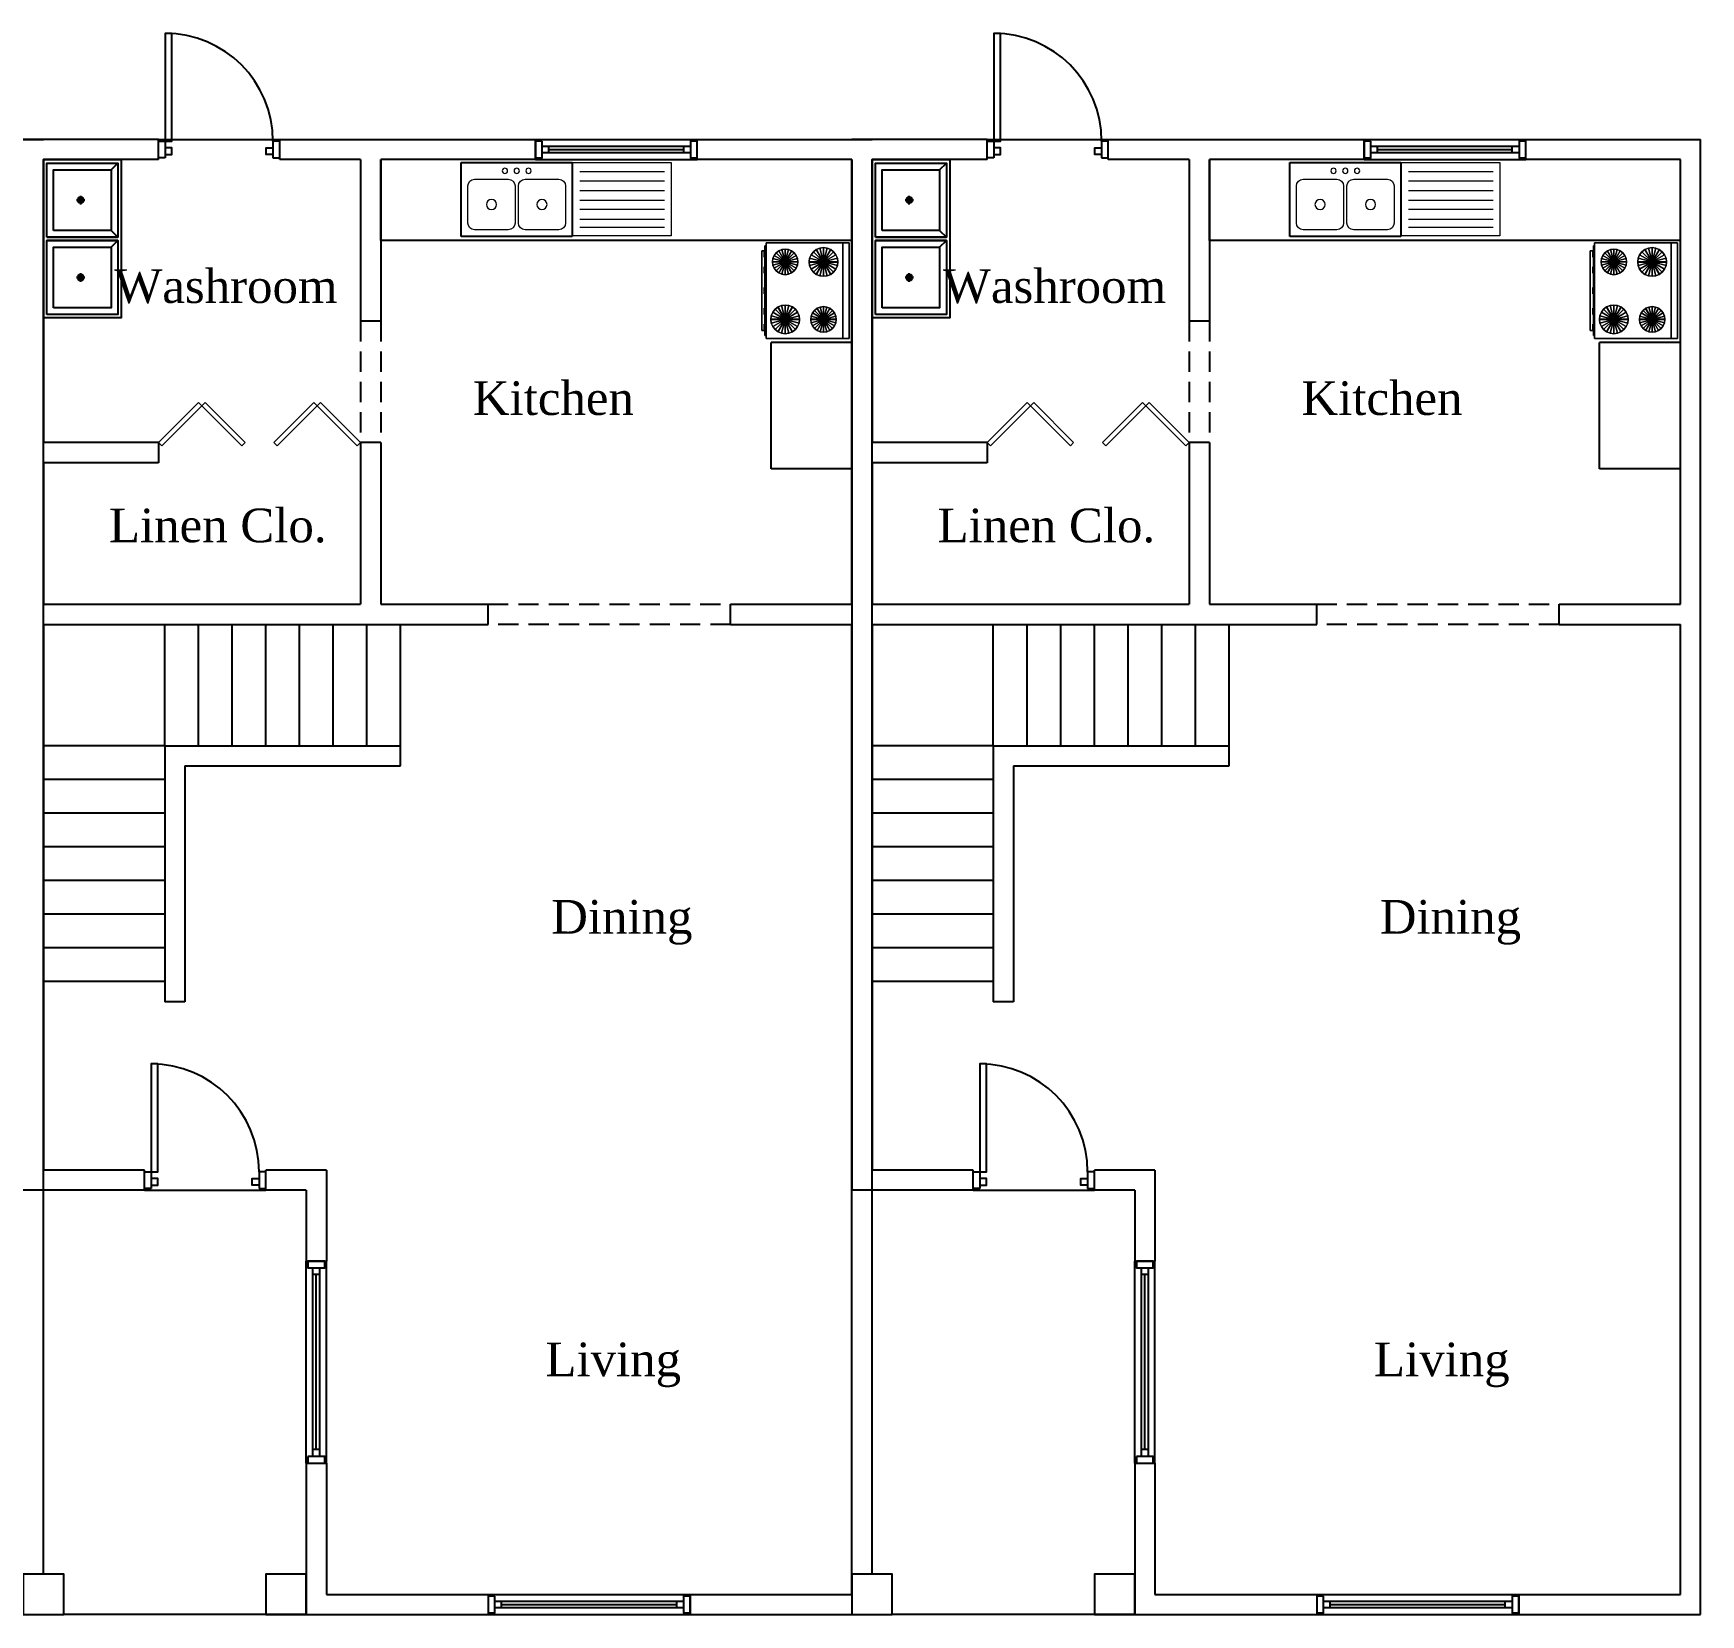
# Model space of a CAD drawing. Header units: inches. Extents: x 8172 to 11619, y -1386 to 1167.
# Drawn here: x 11124.3 to 11619.3, y 697.9 to 1167.4 of the extents above; entities that cross this region are included whole.
import ezdxf

# ---------------------------------------------------------------- set-up
doc = ezdxf.new("R2010")
doc.units = ezdxf.units.IN
doc.header["$LTSCALE"] = 48
doc.header["$MEASUREMENT"] = 0
doc.linetypes.add('HIDDEN2', pattern=[0.1875, 0.125, -0.0625])
doc.layers.add('A-Door', color=3, linetype='Continuous', lineweight=13)
doc.layers.add('window', color=3, linetype='Continuous', lineweight=13)
for name, color, linetype in [('A-Flor-Strs', 12, 'Continuous'), ('A-PLUMBING', 6, 'Continuous'), ('A-Wall', 40, 'Continuous'), ('PLUMBING', 6, 'Continuous')]:
    doc.layers.add(name, color=color, linetype=linetype)
doc.styles.get("Standard").update_dxf_attribs({"font": 'romantic.ttf'})

# ---------------------------------------------------------------- blocks, each defined once
blk = doc.blocks.new('RECTANG')
for p, q in [((1, 1), (0, 1)), ((0, 1), (0, 0)), ((1, 0), (1, 1)), ((0, 0), (1, 0))]:
    blk.add_line(p, q)
blk = doc.blocks.new('SINKDBL1')
at = {"layer": 'A-PLUMBING', "lineweight": 0}
for p, q in [((-0.25, 3.8125), (-25.375, 3.8125)), ((-0.25, 1.0625), (-25.375, 1.0625)), ((16, 1.5), (6, 1.5)), ((31, 1.5), (21, 1.5)), ((-0.25, -1.875), (-25.375, -1.875)), ((-0.25, -4.6875), (-25.375, -4.6875)), ((4, -0.5), (4, -11.5)), ((18, -11.5), (18, -0.5)), ((19, -0.5), (19, -11.5)), ((33, -11.5), (33, -0.5)), ((-0.25, -7.4375), (-25.375, -7.4375)), ((-0.25, -10.3125), (-25.375, -10.3125)), ((-0.25, -12.75), (-25.375, -12.75)), ((6, -13.5), (16, -13.5)), ((21, -13.5), (31, -13.5))]:
    blk.add_line(p, q, dxfattribs=at)
blk.add_lwpolyline([(2, 6.5), (-27.375, 6.5), (-27.375, -15.3125), (2, -15.3125)], close=True, dxfattribs=at)
for centre, radius in [((15, 4), 0.7906), ((18.5, 4), 0.7906), ((22, 4), 0.7906), ((11, -6), 1.5), ((26, -6), 1.5)]:
    blk.add_circle(centre, radius, dxfattribs=at)
for centre, start, end in [((6, -0.5), 90, 180), ((16, -0.5), 0, 90), ((21, -0.5), 90, 180), ((31, -0.5), 0, 90), ((6, -11.5), 180, 270), ((16, -11.5), 270, 0), ((21, -11.5), 180, 270), ((31, -11.5), 270, 0)]:
    blk.add_arc(centre, 2, start, end, dxfattribs=at)
at = {"layer": 'A-PLUMBING', "lineweight": 0, "xscale": 22, "yscale": 33, "zscale": 22, "rotation": 270}
blk.add_blockref('RECTANG', (2, 6.5), dxfattribs=at)
blk = doc.blocks.new('I_Appl_Range_Range 30x26_M')
at = {"color": 5, "linetype": 'ByBlock', "lineweight": -2}
for points in [[(0, -15, 45), (2, -15, 45), (2, 15, 45), (0, 15, 45)], [(0, 15, 35), (0, -15, 35), (0, -15, 45), (0, 15, 45)], [(2, 15, 35), (0, 15, 35), (0, 15, 45), (2, 15, 45)], [(0, 15), (0, -15), (0, -15, 35), (0, 15, 35)], [(26, 15), (0, 15), (0, 15, 35), (26, 15, 35)], [(26, -15, 35), (26, 15, 35), (2, 15, 35), (2, -15, 35)], [(2, -15, 35), (2, 15, 35), (2, 15, 45), (2, -15, 45)], [(7.22, 10.28, 35.35), (7.22, 10.28, 35.85), (5.97, 12.45, 35.85), (5.97, 12.45, 35.35)], [(7.28, 10.31, 35.35), (6.03, 12.48, 35.35), (6.03, 12.48, 35.85), (7.28, 10.31, 35.85)], [(8.72, 10.31, 35.35), (8.72, 10.31, 35.85), (9.97, 12.48, 35.85), (9.97, 12.48, 35.35)], [(8.78, 10.28, 35.35), (10.03, 12.45, 35.35), (10.03, 12.45, 35.85), (8.78, 10.28, 35.85)], [(19.21, 10.28, 35.35), (19.21, 10.28, 35.85), (17.71, 12.87, 35.85), (17.71, 12.87, 35.35)], [(19.29, 10.32, 35.35), (17.79, 12.92, 35.35), (17.79, 12.92, 35.85), (19.29, 10.32, 35.85)], [(20.71, 10.32, 35.35), (20.71, 10.32, 35.85), (22.21, 12.92, 35.85), (22.21, 12.92, 35.35)], [(20.79, 10.28, 35.35), (22.29, 12.87, 35.35), (22.29, 12.87, 35.85), (20.79, 10.28, 35.85)], [(26, -15), (26, 15), (26, 15, 35), (26, -15, 35)], [(26.35, -14, 11.5), (26.35, 14, 11.5), (26.1, 14, 11.5), (26.1, -14, 11.5)], [(26.35, 14, 1.5), (26.1, 14, 1.5), (26.1, 14, 11.5), (26.35, 14, 11.5)], [(26.35, -14, 1.5), (26.1, -14, 1.5), (26.1, 14, 1.5), (26.35, 14, 1.5)], [(26.35, -14, 14), (26.1, -14, 14), (26.1, 14, 14), (26.35, 14, 14)], [(26.35, 14, 14), (26.1, 14, 14), (26.1, 14, 32), (26.35, 14, 32)], [(26.1, -14, 32), (26.35, -14, 32), (26.35, 14, 32), (26.1, 14, 32)], [(26.35, -14, 32), (26.35, -14, 14), (26.35, 14, 14), (26.35, 14, 32)], [(26.35, -14, 11.5), (26.35, -14, 1.5), (26.35, 14, 1.5), (26.35, 14, 11.5)], [(6.5, 9.03, 35.35), (4, 9.03, 35.35), (4, 9.03, 35.85), (6.5, 9.03, 35.85)], [(6.5, 8.97, 35.35), (6.5, 8.97, 35.85), (4, 8.97, 35.85), (4, 8.97, 35.35)], [(7.22, 7.72, 35.35), (5.97, 5.55, 35.35), (5.97, 5.55, 35.85), (7.22, 7.72, 35.85)], [(7.28, 7.69, 35.35), (7.28, 7.69, 35.85), (6.03, 5.52, 35.85), (6.03, 5.52, 35.35)], [(8.72, 7.69, 35.35), (9.97, 5.52, 35.35), (9.97, 5.52, 35.85), (8.72, 7.69, 35.85)], [(8.78, 7.72, 35.35), (8.78, 7.72, 35.85), (10.03, 5.55, 35.85), (10.03, 5.55, 35.35)], [(9.5, 9.03, 35.35), (9.5, 9.03, 35.85), (12, 9.03, 35.85), (12, 9.03, 35.35)], [(9.5, 8.97, 35.35), (12, 8.97, 35.35), (12, 8.97, 35.85), (9.5, 8.97, 35.85)], [(18.5, 9.05, 35.35), (15.5, 9.05, 35.35), (15.5, 9.05, 35.85), (18.5, 9.05, 35.85)], [(18.5, 8.95, 35.35), (18.5, 8.95, 35.85), (15.5, 8.95, 35.85), (15.5, 8.95, 35.35)], [(19.21, 7.72, 35.35), (17.71, 5.13, 35.35), (17.71, 5.13, 35.85), (19.21, 7.72, 35.85)], [(19.29, 7.68, 35.35), (19.29, 7.68, 35.85), (17.79, 5.08, 35.85), (17.79, 5.08, 35.35)], [(20.72, 7.69, 35.35), (22.22, 5.09, 35.35), (22.22, 5.09, 35.85), (20.72, 7.69, 35.85)], [(20.8, 7.73, 35.35), (20.8, 7.73, 35.85), (22.3, 5.13, 35.85), (22.3, 5.13, 35.35)], [(21.5, 9.05, 35.35), (21.5, 9.05, 35.85), (24.5, 9.05, 35.85), (24.5, 9.05, 35.35)], [(21.5, 8.95, 35.35), (24.5, 8.95, 35.35), (24.5, 8.95, 35.85), (21.5, 8.95, 35.85)], [(7.21, -7.72, 35.35), (7.21, -7.72, 35.85), (5.71, -5.13, 35.85), (5.71, -5.13, 35.35)], [(7.29, -7.68, 35.35), (5.79, -5.08, 35.35), (5.79, -5.08, 35.85), (7.29, -7.68, 35.85)], [(8.71, -7.68, 35.35), (8.71, -7.68, 35.85), (10.21, -5.08, 35.85), (10.21, -5.08, 35.35)], [(8.79, -7.72, 35.35), (10.29, -5.13, 35.35), (10.29, -5.13, 35.85), (8.79, -7.72, 35.85)], [(6.5, -8.95, 35.35), (3.5, -8.95, 35.35), (3.5, -8.95, 35.85), (6.5, -8.95, 35.85)], [(6.5, -9.05, 35.35), (6.5, -9.05, 35.85), (3.5, -9.05, 35.85), (3.5, -9.05, 35.35)], [(7.21, -10.28, 35.35), (5.71, -12.87, 35.35), (5.71, -12.87, 35.85), (7.21, -10.28, 35.85)], [(7.29, -10.32, 35.35), (7.29, -10.32, 35.85), (5.79, -12.92, 35.85), (5.79, -12.92, 35.35)], [(8.72, -10.31, 35.35), (10.22, -12.91, 35.35), (10.22, -12.91, 35.85), (8.72, -10.31, 35.85)], [(8.8, -10.27, 35.35), (8.8, -10.27, 35.85), (10.3, -12.87, 35.85), (10.3, -12.87, 35.35)], [(9.5, -8.95, 35.35), (9.5, -8.95, 35.85), (12.5, -8.95, 35.85), (12.5, -8.95, 35.35)], [(9.5, -9.05, 35.35), (12.5, -9.05, 35.35), (12.5, -9.05, 35.85), (9.5, -9.05, 35.85)], [(18.5, -8.97, 35.35), (16, -8.97, 35.35), (16, -8.97, 35.85), (18.5, -8.97, 35.85)], [(18.5, -9.03, 35.35), (18.5, -9.03, 35.85), (16, -9.03, 35.85), (16, -9.03, 35.35)], [(19.22, -7.72, 35.35), (19.22, -7.72, 35.85), (17.97, -5.55, 35.85), (17.97, -5.55, 35.35)], [(19.22, -10.28, 35.35), (17.97, -12.45, 35.35), (17.97, -12.45, 35.85), (19.22, -10.28, 35.85)], [(19.28, -7.69, 35.35), (18.03, -5.52, 35.35), (18.03, -5.52, 35.85), (19.28, -7.69, 35.85)], [(19.28, -10.31, 35.35), (19.28, -10.31, 35.85), (18.03, -12.48, 35.85), (18.03, -12.48, 35.35)], [(20.72, -7.69, 35.35), (20.72, -7.69, 35.85), (21.97, -5.52, 35.85), (21.97, -5.52, 35.35)], [(20.72, -10.31, 35.35), (21.97, -12.48, 35.35), (21.97, -12.48, 35.85), (20.72, -10.31, 35.85)], [(20.78, -7.72, 35.35), (22.03, -5.55, 35.35), (22.03, -5.55, 35.85), (20.78, -7.72, 35.85)], [(20.78, -10.28, 35.35), (20.78, -10.28, 35.85), (22.03, -12.45, 35.85), (22.03, -12.45, 35.35)], [(21.5, -8.97, 35.35), (21.5, -8.97, 35.85), (24, -8.97, 35.85), (24, -8.97, 35.35)], [(21.5, -9.03, 35.35), (24, -9.03, 35.35), (24, -9.03, 35.85), (21.5, -9.03, 35.85)], [(0, -15, 35), (2, -15, 35), (2, -15, 45), (0, -15, 45)], [(0, -15), (26, -15), (26, -15, 35), (0, -15, 35)], [(26.1, -14, 1.5), (26.35, -14, 1.5), (26.35, -14, 11.5), (26.1, -14, 11.5)], [(26.1, -14, 14), (26.35, -14, 14), (26.35, -14, 32), (26.1, -14, 32)]]:
    blk.add_3dface(points, dxfattribs=at)
mesh = blk.add_polyface(dxfattribs=at)
corners = [(8, 9, 35.1), (11.86, 7.96, 35.1), (11.46, 7, 35.1), (10.83, 6.17, 35.1), (10, 5.54, 35.1), (9.04, 5.14, 35.1), (8, 5, 35.1), (6.96, 5.14, 35.1), (6, 5.54, 35.1), (5.17, 6.17, 35.1), (4.54, 7, 35.1), (4.14, 7.96, 35.1), (4, 9, 35.1), (4.14, 10.04, 35.1), (4.54, 11, 35.1), (5.17, 11.83, 35.1), (6, 12.46, 35.1), (6.96, 12.86, 35.1), (8, 13, 35.1), (9.04, 12.86, 35.1), (10, 12.46, 35.1), (10.83, 11.83, 35.1), (11.46, 11, 35.1), (11.86, 10.04, 35.1), (12, 9, 35.1), (8, 9, 35.35), (11.86, 7.96, 35.35), (11.46, 7, 35.35), (10.83, 6.17, 35.35), (10, 5.54, 35.35), (9.04, 5.14, 35.35), (8, 5, 35.35), (6.96, 5.14, 35.35), (6, 5.54, 35.35), (5.17, 6.17, 35.35), (4.54, 7, 35.35), (4.14, 7.96, 35.35), (4, 9, 35.35), (4.14, 10.04, 35.35), (4.54, 11, 35.35), (5.17, 11.83, 35.35), (6, 12.46, 35.35), (6.96, 12.86, 35.35), (8, 13, 35.35), (9.04, 12.86, 35.35), (10, 12.46, 35.35), (10.83, 11.83, 35.35), (11.46, 11, 35.35), (11.86, 10.04, 35.35), (12, 9, 35.35)]
mesh.append_faces([[corners[k] for k in face] for face in [(0, 1, 2), (0, 2, 3), (0, 3, 4), (0, 4, 5), (0, 5, 6), (0, 6, 7), (0, 7, 8), (0, 8, 9), (0, 9, 10), (0, 10, 11), (0, 11, 12), (0, 12, 13), (0, 13, 14), (0, 14, 15), (0, 15, 16), (0, 16, 17), (0, 17, 18), (0, 18, 19), (0, 19, 20), (0, 20, 21), (0, 21, 22), (0, 22, 23), (0, 23, 24), (0, 24, 1), (2, 1, 26, 27), (3, 2, 27, 28), (4, 3, 28, 29), (5, 4, 29, 30), (6, 5, 30, 31), (7, 6, 31, 32), (8, 7, 32, 33), (9, 8, 33, 34), (10, 9, 34, 35), (11, 10, 35, 36), (12, 11, 36, 37), (13, 12, 37, 38), (14, 13, 38, 39), (15, 14, 39, 40), (16, 15, 40, 41), (17, 16, 41, 42), (18, 17, 42, 43), (19, 18, 43, 44), (20, 19, 44, 45), (21, 20, 45, 46), (22, 21, 46, 47), (23, 22, 47, 48), (24, 23, 48, 49), (1, 24, 49, 26), (25, 27, 26), (25, 28, 27), (25, 29, 28), (25, 30, 29), (25, 31, 30), (25, 32, 31), (25, 33, 32), (25, 34, 33), (25, 35, 34), (25, 36, 35), (25, 37, 36), (25, 38, 37), (25, 39, 38), (25, 40, 39), (25, 41, 40), (25, 42, 41), (25, 43, 42), (25, 44, 43), (25, 45, 44), (25, 46, 45), (25, 47, 46), (25, 48, 47), (25, 49, 48), (25, 26, 49)]], dxfattribs={"color": 5})
mesh = blk.add_polyface(dxfattribs=at)
corners = [(20, 9, 35.1), (24.35, 7.84, 35.1), (23.9, 6.75, 35.1), (23.18, 5.82, 35.1), (22.25, 5.1, 35.1), (21.16, 4.65, 35.1), (20, 4.5, 35.1), (18.84, 4.65, 35.1), (17.75, 5.1, 35.1), (16.82, 5.82, 35.1), (16.1, 6.75, 35.1), (15.65, 7.84, 35.1), (15.5, 9, 35.1), (15.65, 10.16, 35.1), (16.1, 11.25, 35.1), (16.82, 12.18, 35.1), (17.75, 12.9, 35.1), (18.84, 13.35, 35.1), (20, 13.5, 35.1), (21.16, 13.35, 35.1), (22.25, 12.9, 35.1), (23.18, 12.18, 35.1), (23.9, 11.25, 35.1), (24.35, 10.16, 35.1), (24.5, 9, 35.1), (20, 9, 35.35), (24.35, 7.84, 35.35), (23.9, 6.75, 35.35), (23.18, 5.82, 35.35), (22.25, 5.1, 35.35), (21.16, 4.65, 35.35), (20, 4.5, 35.35), (18.84, 4.65, 35.35), (17.75, 5.1, 35.35), (16.82, 5.82, 35.35), (16.1, 6.75, 35.35), (15.65, 7.84, 35.35), (15.5, 9, 35.35), (15.65, 10.16, 35.35), (16.1, 11.25, 35.35), (16.82, 12.18, 35.35), (17.75, 12.9, 35.35), (18.84, 13.35, 35.35), (20, 13.5, 35.35), (21.16, 13.35, 35.35), (22.25, 12.9, 35.35), (23.18, 12.18, 35.35), (23.9, 11.25, 35.35), (24.35, 10.16, 35.35), (24.5, 9, 35.35)]
mesh.append_faces([[corners[k] for k in face] for face in [(0, 1, 2), (0, 2, 3), (0, 3, 4), (0, 4, 5), (0, 5, 6), (0, 6, 7), (0, 7, 8), (0, 8, 9), (0, 9, 10), (0, 10, 11), (0, 11, 12), (0, 12, 13), (0, 13, 14), (0, 14, 15), (0, 15, 16), (0, 16, 17), (0, 17, 18), (0, 18, 19), (0, 19, 20), (0, 20, 21), (0, 21, 22), (0, 22, 23), (0, 23, 24), (0, 24, 1), (2, 1, 26, 27), (3, 2, 27, 28), (4, 3, 28, 29), (5, 4, 29, 30), (6, 5, 30, 31), (7, 6, 31, 32), (8, 7, 32, 33), (9, 8, 33, 34), (10, 9, 34, 35), (11, 10, 35, 36), (12, 11, 36, 37), (13, 12, 37, 38), (14, 13, 38, 39), (15, 14, 39, 40), (16, 15, 40, 41), (17, 16, 41, 42), (18, 17, 42, 43), (19, 18, 43, 44), (20, 19, 44, 45), (21, 20, 45, 46), (22, 21, 46, 47), (23, 22, 47, 48), (24, 23, 48, 49), (1, 24, 49, 26), (25, 27, 26), (25, 28, 27), (25, 29, 28), (25, 30, 29), (25, 31, 30), (25, 32, 31), (25, 33, 32), (25, 34, 33), (25, 35, 34), (25, 36, 35), (25, 37, 36), (25, 38, 37), (25, 39, 38), (25, 40, 39), (25, 41, 40), (25, 42, 41), (25, 43, 42), (25, 44, 43), (25, 45, 44), (25, 46, 45), (25, 47, 46), (25, 48, 47), (25, 49, 48), (25, 26, 49)]], dxfattribs={"color": 5})
mesh = blk.add_polyface(dxfattribs=at)
corners = [(26.1, 11.5, 33.5), (26.1, 12.37, 33), (26.1, 12, 32.63), (26.1, 11.5, 32.5), (26.1, 11, 32.63), (26.1, 10.63, 33), (26.1, 10.5, 33.5), (26.1, 10.63, 34), (26.1, 11, 34.37), (26.1, 11.5, 34.5), (26.1, 12, 34.37), (26.1, 12.37, 34), (26.1, 12.5, 33.5), (26.6, 11.5, 33.5), (26.6, 12.37, 33), (26.6, 12, 32.63), (26.6, 11.5, 32.5), (26.6, 11, 32.63), (26.6, 10.63, 33), (26.6, 10.5, 33.5), (26.6, 10.63, 34), (26.6, 11, 34.37), (26.6, 11.5, 34.5), (26.6, 12, 34.37), (26.6, 12.37, 34), (26.6, 12.5, 33.5)]
mesh.append_faces([[corners[k] for k in face] for face in [(0, 1, 2), (0, 2, 3), (0, 3, 4), (0, 4, 5), (0, 5, 6), (0, 6, 7), (0, 7, 8), (0, 8, 9), (0, 9, 10), (0, 10, 11), (0, 11, 12), (0, 12, 1), (2, 1, 14, 15), (3, 2, 15, 16), (4, 3, 16, 17), (5, 4, 17, 18), (6, 5, 18, 19), (7, 6, 19, 20), (8, 7, 20, 21), (9, 8, 21, 22), (10, 9, 22, 23), (11, 10, 23, 24), (12, 11, 24, 25), (1, 12, 25, 14), (13, 15, 14), (13, 16, 15), (13, 17, 16), (13, 18, 17), (13, 19, 18), (13, 20, 19), (13, 21, 20), (13, 22, 21), (13, 23, 22), (13, 24, 23), (13, 25, 24), (13, 14, 25)]], dxfattribs={"color": 5})
mesh = blk.add_polyface(dxfattribs=at)
corners = [(26.35, -12.5, 11), (26.35, 12.5, 11), (26.35, 12.5, 10), (26.35, -12.5, 10), (27.35, -12.5, 11), (27.35, 12.5, 11), (27.35, 12.5, 10), (27.35, -12.5, 10)]
mesh.append_faces([[corners[k] for k in face] for face in [(4, 7, 6, 5), (7, 3, 2, 6), (3, 0, 1, 2), (0, 4, 5, 1), (4, 0, 3, 7), (6, 2, 1, 5)]], dxfattribs={"color": 5})
mesh = blk.add_polyface(dxfattribs=at)
corners = [(26.35, -12.5, 31.5), (26.35, 12.5, 31.5), (26.35, 12.5, 30.5), (26.35, -12.5, 30.5), (27.35, -12.5, 31.5), (27.35, 12.5, 31.5), (27.35, 12.5, 30.5), (27.35, -12.5, 30.5)]
mesh.append_faces([[corners[k] for k in face] for face in [(4, 7, 6, 5), (7, 3, 2, 6), (3, 0, 1, 2), (0, 4, 5, 1), (4, 0, 3, 7), (6, 2, 1, 5)]], dxfattribs={"color": 5})
mesh = blk.add_polyface(dxfattribs=at)
corners = [(26.1, 6.5, 33.5), (26.1, 7.37, 33), (26.1, 7, 32.63), (26.1, 6.5, 32.5), (26.1, 6, 32.63), (26.1, 5.63, 33), (26.1, 5.5, 33.5), (26.1, 5.63, 34), (26.1, 6, 34.37), (26.1, 6.5, 34.5), (26.1, 7, 34.37), (26.1, 7.37, 34), (26.1, 7.5, 33.5), (26.6, 6.5, 33.5), (26.6, 7.37, 33), (26.6, 7, 32.63), (26.6, 6.5, 32.5), (26.6, 6, 32.63), (26.6, 5.63, 33), (26.6, 5.5, 33.5), (26.6, 5.63, 34), (26.6, 6, 34.37), (26.6, 6.5, 34.5), (26.6, 7, 34.37), (26.6, 7.37, 34), (26.6, 7.5, 33.5)]
mesh.append_faces([[corners[k] for k in face] for face in [(0, 1, 2), (0, 2, 3), (0, 3, 4), (0, 4, 5), (0, 5, 6), (0, 6, 7), (0, 7, 8), (0, 8, 9), (0, 9, 10), (0, 10, 11), (0, 11, 12), (0, 12, 1), (2, 1, 14, 15), (3, 2, 15, 16), (4, 3, 16, 17), (5, 4, 17, 18), (6, 5, 18, 19), (7, 6, 19, 20), (8, 7, 20, 21), (9, 8, 21, 22), (10, 9, 22, 23), (11, 10, 23, 24), (12, 11, 24, 25), (1, 12, 25, 14), (13, 15, 14), (13, 16, 15), (13, 17, 16), (13, 18, 17), (13, 19, 18), (13, 20, 19), (13, 21, 20), (13, 22, 21), (13, 23, 22), (13, 24, 23), (13, 25, 24), (13, 14, 25)]], dxfattribs={"color": 5})
mesh = blk.add_polyface(dxfattribs=at)
corners = [(26.1, 0, 33.5), (26.1, 0.87, 33), (26.1, 0.5, 32.63), (26.1, 0, 32.5), (26.1, -0.5, 32.63), (26.1, -0.87, 33), (26.1, -1, 33.5), (26.1, -0.87, 34), (26.1, -0.5, 34.37), (26.1, 0, 34.5), (26.1, 0.5, 34.37), (26.1, 0.87, 34), (26.1, 1, 33.5), (26.6, 0, 33.5), (26.6, 0.87, 33), (26.6, 0.5, 32.63), (26.6, 0, 32.5), (26.6, -0.5, 32.63), (26.6, -0.87, 33), (26.6, -1, 33.5), (26.6, -0.87, 34), (26.6, -0.5, 34.37), (26.6, 0, 34.5), (26.6, 0.5, 34.37), (26.6, 0.87, 34), (26.6, 1, 33.5)]
mesh.append_faces([[corners[k] for k in face] for face in [(0, 1, 2), (0, 2, 3), (0, 3, 4), (0, 4, 5), (0, 5, 6), (0, 6, 7), (0, 7, 8), (0, 8, 9), (0, 9, 10), (0, 10, 11), (0, 11, 12), (0, 12, 1), (2, 1, 14, 15), (3, 2, 15, 16), (4, 3, 16, 17), (5, 4, 17, 18), (6, 5, 18, 19), (7, 6, 19, 20), (8, 7, 20, 21), (9, 8, 21, 22), (10, 9, 22, 23), (11, 10, 23, 24), (12, 11, 24, 25), (1, 12, 25, 14), (13, 15, 14), (13, 16, 15), (13, 17, 16), (13, 18, 17), (13, 19, 18), (13, 20, 19), (13, 21, 20), (13, 22, 21), (13, 23, 22), (13, 24, 23), (13, 25, 24), (13, 14, 25)]], dxfattribs={"color": 5})
mesh = blk.add_polyface(dxfattribs=at)
corners = [(8, -9, 35.1), (12.35, -10.16, 35.1), (11.9, -11.25, 35.1), (11.18, -12.18, 35.1), (10.25, -12.9, 35.1), (9.16, -13.35, 35.1), (8, -13.5, 35.1), (6.84, -13.35, 35.1), (5.75, -12.9, 35.1), (4.82, -12.18, 35.1), (4.1, -11.25, 35.1), (3.65, -10.16, 35.1), (3.5, -9, 35.1), (3.65, -7.84, 35.1), (4.1, -6.75, 35.1), (4.82, -5.82, 35.1), (5.75, -5.1, 35.1), (6.84, -4.65, 35.1), (8, -4.5, 35.1), (9.16, -4.65, 35.1), (10.25, -5.1, 35.1), (11.18, -5.82, 35.1), (11.9, -6.75, 35.1), (12.35, -7.84, 35.1), (12.5, -9, 35.1), (8, -9, 35.35), (12.35, -10.16, 35.35), (11.9, -11.25, 35.35), (11.18, -12.18, 35.35), (10.25, -12.9, 35.35), (9.16, -13.35, 35.35), (8, -13.5, 35.35), (6.84, -13.35, 35.35), (5.75, -12.9, 35.35), (4.82, -12.18, 35.35), (4.1, -11.25, 35.35), (3.65, -10.16, 35.35), (3.5, -9, 35.35), (3.65, -7.84, 35.35), (4.1, -6.75, 35.35), (4.82, -5.82, 35.35), (5.75, -5.1, 35.35), (6.84, -4.65, 35.35), (8, -4.5, 35.35), (9.16, -4.65, 35.35), (10.25, -5.1, 35.35), (11.18, -5.82, 35.35), (11.9, -6.75, 35.35), (12.35, -7.84, 35.35), (12.5, -9, 35.35)]
mesh.append_faces([[corners[k] for k in face] for face in [(0, 1, 2), (0, 2, 3), (0, 3, 4), (0, 4, 5), (0, 5, 6), (0, 6, 7), (0, 7, 8), (0, 8, 9), (0, 9, 10), (0, 10, 11), (0, 11, 12), (0, 12, 13), (0, 13, 14), (0, 14, 15), (0, 15, 16), (0, 16, 17), (0, 17, 18), (0, 18, 19), (0, 19, 20), (0, 20, 21), (0, 21, 22), (0, 22, 23), (0, 23, 24), (0, 24, 1), (2, 1, 26, 27), (3, 2, 27, 28), (4, 3, 28, 29), (5, 4, 29, 30), (6, 5, 30, 31), (7, 6, 31, 32), (8, 7, 32, 33), (9, 8, 33, 34), (10, 9, 34, 35), (11, 10, 35, 36), (12, 11, 36, 37), (13, 12, 37, 38), (14, 13, 38, 39), (15, 14, 39, 40), (16, 15, 40, 41), (17, 16, 41, 42), (18, 17, 42, 43), (19, 18, 43, 44), (20, 19, 44, 45), (21, 20, 45, 46), (22, 21, 46, 47), (23, 22, 47, 48), (24, 23, 48, 49), (1, 24, 49, 26), (25, 27, 26), (25, 28, 27), (25, 29, 28), (25, 30, 29), (25, 31, 30), (25, 32, 31), (25, 33, 32), (25, 34, 33), (25, 35, 34), (25, 36, 35), (25, 37, 36), (25, 38, 37), (25, 39, 38), (25, 40, 39), (25, 41, 40), (25, 42, 41), (25, 43, 42), (25, 44, 43), (25, 45, 44), (25, 46, 45), (25, 47, 46), (25, 48, 47), (25, 49, 48), (25, 26, 49)]], dxfattribs={"color": 5})
mesh = blk.add_polyface(dxfattribs=at)
corners = [(20, -9, 35.1), (23.86, -10.04, 35.1), (23.46, -11, 35.1), (22.83, -11.83, 35.1), (22, -12.46, 35.1), (21.04, -12.86, 35.1), (20, -13, 35.1), (18.96, -12.86, 35.1), (18, -12.46, 35.1), (17.17, -11.83, 35.1), (16.54, -11, 35.1), (16.14, -10.04, 35.1), (16, -9, 35.1), (16.14, -7.96, 35.1), (16.54, -7, 35.1), (17.17, -6.17, 35.1), (18, -5.54, 35.1), (18.96, -5.14, 35.1), (20, -5, 35.1), (21.04, -5.14, 35.1), (22, -5.54, 35.1), (22.83, -6.17, 35.1), (23.46, -7, 35.1), (23.86, -7.96, 35.1), (24, -9, 35.1), (20, -9, 35.35), (23.86, -10.04, 35.35), (23.46, -11, 35.35), (22.83, -11.83, 35.35), (22, -12.46, 35.35), (21.04, -12.86, 35.35), (20, -13, 35.35), (18.96, -12.86, 35.35), (18, -12.46, 35.35), (17.17, -11.83, 35.35), (16.54, -11, 35.35), (16.14, -10.04, 35.35), (16, -9, 35.35), (16.14, -7.96, 35.35), (16.54, -7, 35.35), (17.17, -6.17, 35.35), (18, -5.54, 35.35), (18.96, -5.14, 35.35), (20, -5, 35.35), (21.04, -5.14, 35.35), (22, -5.54, 35.35), (22.83, -6.17, 35.35), (23.46, -7, 35.35), (23.86, -7.96, 35.35), (24, -9, 35.35)]
mesh.append_faces([[corners[k] for k in face] for face in [(0, 1, 2), (0, 2, 3), (0, 3, 4), (0, 4, 5), (0, 5, 6), (0, 6, 7), (0, 7, 8), (0, 8, 9), (0, 9, 10), (0, 10, 11), (0, 11, 12), (0, 12, 13), (0, 13, 14), (0, 14, 15), (0, 15, 16), (0, 16, 17), (0, 17, 18), (0, 18, 19), (0, 19, 20), (0, 20, 21), (0, 21, 22), (0, 22, 23), (0, 23, 24), (0, 24, 1), (2, 1, 26, 27), (3, 2, 27, 28), (4, 3, 28, 29), (5, 4, 29, 30), (6, 5, 30, 31), (7, 6, 31, 32), (8, 7, 32, 33), (9, 8, 33, 34), (10, 9, 34, 35), (11, 10, 35, 36), (12, 11, 36, 37), (13, 12, 37, 38), (14, 13, 38, 39), (15, 14, 39, 40), (16, 15, 40, 41), (17, 16, 41, 42), (18, 17, 42, 43), (19, 18, 43, 44), (20, 19, 44, 45), (21, 20, 45, 46), (22, 21, 46, 47), (23, 22, 47, 48), (24, 23, 48, 49), (1, 24, 49, 26), (25, 27, 26), (25, 28, 27), (25, 29, 28), (25, 30, 29), (25, 31, 30), (25, 32, 31), (25, 33, 32), (25, 34, 33), (25, 35, 34), (25, 36, 35), (25, 37, 36), (25, 38, 37), (25, 39, 38), (25, 40, 39), (25, 41, 40), (25, 42, 41), (25, 43, 42), (25, 44, 43), (25, 45, 44), (25, 46, 45), (25, 47, 46), (25, 48, 47), (25, 49, 48), (25, 26, 49)]], dxfattribs={"color": 5})
mesh = blk.add_polyface(dxfattribs=at)
corners = [(26.1, -6.5, 33.5), (26.1, -5.63, 33), (26.1, -6, 32.63), (26.1, -6.5, 32.5), (26.1, -7, 32.63), (26.1, -7.37, 33), (26.1, -7.5, 33.5), (26.1, -7.37, 34), (26.1, -7, 34.37), (26.1, -6.5, 34.5), (26.1, -6, 34.37), (26.1, -5.63, 34), (26.1, -5.5, 33.5), (26.6, -6.5, 33.5), (26.6, -5.63, 33), (26.6, -6, 32.63), (26.6, -6.5, 32.5), (26.6, -7, 32.63), (26.6, -7.37, 33), (26.6, -7.5, 33.5), (26.6, -7.37, 34), (26.6, -7, 34.37), (26.6, -6.5, 34.5), (26.6, -6, 34.37), (26.6, -5.63, 34), (26.6, -5.5, 33.5)]
mesh.append_faces([[corners[k] for k in face] for face in [(0, 1, 2), (0, 2, 3), (0, 3, 4), (0, 4, 5), (0, 5, 6), (0, 6, 7), (0, 7, 8), (0, 8, 9), (0, 9, 10), (0, 10, 11), (0, 11, 12), (0, 12, 1), (2, 1, 14, 15), (3, 2, 15, 16), (4, 3, 16, 17), (5, 4, 17, 18), (6, 5, 18, 19), (7, 6, 19, 20), (8, 7, 20, 21), (9, 8, 21, 22), (10, 9, 22, 23), (11, 10, 23, 24), (12, 11, 24, 25), (1, 12, 25, 14), (13, 15, 14), (13, 16, 15), (13, 17, 16), (13, 18, 17), (13, 19, 18), (13, 20, 19), (13, 21, 20), (13, 22, 21), (13, 23, 22), (13, 24, 23), (13, 25, 24), (13, 14, 25)]], dxfattribs={"color": 5})
mesh = blk.add_polyface(dxfattribs=at)
corners = [(26.1, -11.5, 33.5), (26.1, -10.63, 33), (26.1, -11, 32.63), (26.1, -11.5, 32.5), (26.1, -12, 32.63), (26.1, -12.37, 33), (26.1, -12.5, 33.5), (26.1, -12.37, 34), (26.1, -12, 34.37), (26.1, -11.5, 34.5), (26.1, -11, 34.37), (26.1, -10.63, 34), (26.1, -10.5, 33.5), (26.6, -11.5, 33.5), (26.6, -10.63, 33), (26.6, -11, 32.63), (26.6, -11.5, 32.5), (26.6, -12, 32.63), (26.6, -12.37, 33), (26.6, -12.5, 33.5), (26.6, -12.37, 34), (26.6, -12, 34.37), (26.6, -11.5, 34.5), (26.6, -11, 34.37), (26.6, -10.63, 34), (26.6, -10.5, 33.5)]
mesh.append_faces([[corners[k] for k in face] for face in [(0, 1, 2), (0, 2, 3), (0, 3, 4), (0, 4, 5), (0, 5, 6), (0, 6, 7), (0, 7, 8), (0, 8, 9), (0, 9, 10), (0, 10, 11), (0, 11, 12), (0, 12, 1), (2, 1, 14, 15), (3, 2, 15, 16), (4, 3, 16, 17), (5, 4, 17, 18), (6, 5, 18, 19), (7, 6, 19, 20), (8, 7, 20, 21), (9, 8, 21, 22), (10, 9, 22, 23), (11, 10, 23, 24), (12, 11, 24, 25), (1, 12, 25, 14), (13, 15, 14), (13, 16, 15), (13, 17, 16), (13, 18, 17), (13, 19, 18), (13, 20, 19), (13, 21, 20), (13, 22, 21), (13, 23, 22), (13, 24, 23), (13, 25, 24), (13, 14, 25)]], dxfattribs={"color": 5})
blk = doc.blocks.new('*U44')
at = {"layer": 'A-Door', "color": 3, "linetype": 'Continuous', "lineweight": -3}
for points in [[(2, 5), (4, 5), (4, 37), (2, 37)], [(2, 0), (0, 0), (0, 5), (2, 5)], [(34, 0), (36, 0), (36, 5), (34, 5)], [(2, 1), (4, 1), (4, 3), (2, 3)], [(34, 1), (32, 1), (32, 3), (34, 3)]]:
    blk.add_lwpolyline(points, close=True, dxfattribs=at)
blk.add_arc((2, 5), 32, 0, 90, dxfattribs=at)

msp = doc.modelspace()

# ---------------------------------------------------------------- linework, layer by layer
at = {"color": 8}
for p, q in [((11161.4, 1135.9), (11197.4, 1135.9)), ((11407.4, 1135.9), (11443.4, 1135.9)), ((11147.32, 1126.9), (11149.32, 1128.9)), ((11393.32, 1126.9), (11395.32, 1128.9)), ((11147.32, 1108.9), (11149.32, 1106.9)), ((11393.32, 1108.9), (11395.32, 1106.9)), ((11147.32, 1103.9), (11149.32, 1105.9)), ((11393.32, 1103.9), (11395.32, 1105.9)), ((11157.26, 823.9), (11193.26, 823.9)), ((11403.26, 823.9), (11439.26, 823.9)), ((11205.26, 697.9), (11133.26, 697.9)), ((11451.26, 697.9), (11379.26, 697.9))]:
    msp.add_line(p, q, dxfattribs=at)
at = {"color": 3}
for p, q in [((11227.4, 1105.9), (11227.4, 1129.9)), ((11473.4, 1105.9), (11473.4, 1129.9)), ((11367.26, 1105.9), (11227.4, 1105.9)), ((11613.26, 1105.9), (11473.4, 1105.9)), ((11343.26, 1038.1), (11343.26, 1075.66)), ((11367.26, 1075.66), (11343.26, 1075.66)), ((11589.26, 1038.1), (11589.26, 1075.66)), ((11613.26, 1075.66), (11589.26, 1075.66)), ((11367.26, 1038.1), (11343.26, 1038.1)), ((11613.26, 1038.1), (11589.26, 1038.1))]:
    msp.add_line(p, q, dxfattribs=at)
at = {"color": 8, "linetype": 'HIDDEN2'}
for p, q in [((11221.4, 1081.9), (11221.4, 1045.9)), ((11227.4, 1081.9), (11227.4, 1045.9)), ((11467.4, 1081.9), (11467.4, 1045.9)), ((11473.4, 1081.9), (11473.4, 1045.9)), ((11259.26, 997.9), (11331.26, 997.9)), ((11505.26, 997.9), (11577.26, 997.9)), ((11331.26, 991.9), (11259.26, 991.9)), ((11577.26, 991.9), (11505.26, 991.9))]:
    msp.add_line(p, q, dxfattribs=at)
at = {"color": 8}
for points in [[(11130.26, 1108.9), (11130.26, 1126.9), (11147.32, 1126.9), (11147.32, 1108.9)], [(11376.26, 1108.9), (11376.26, 1126.9), (11393.32, 1126.9), (11393.32, 1108.9)], [(11130.26, 1085.9), (11130.26, 1103.9), (11147.32, 1103.9), (11147.32, 1085.9)], [(11376.26, 1085.9), (11376.26, 1103.9), (11393.32, 1103.9), (11393.32, 1085.9)]]:
    msp.add_lwpolyline(points, close=True, dxfattribs=at)
at = {"layer": 'A-Door'}
for points in [[(11173.27, 1057.77), (11161.4, 1045.9), (11162.39, 1044.92), (11174.26, 1056.79)], [(11175.24, 1057.77), (11187.11, 1045.9), (11186.13, 1044.92), (11174.26, 1056.79)], [(11207.56, 1057.77), (11195.7, 1045.9), (11196.68, 1044.92), (11208.55, 1056.79)], [(11209.53, 1057.77), (11221.4, 1045.9), (11220.42, 1044.92), (11208.55, 1056.79)], [(11419.27, 1057.77), (11407.4, 1045.9), (11408.39, 1044.92), (11420.26, 1056.79)], [(11421.24, 1057.77), (11433.11, 1045.9), (11432.13, 1044.92), (11420.26, 1056.79)], [(11453.56, 1057.77), (11441.7, 1045.9), (11442.68, 1044.92), (11454.55, 1056.79)], [(11455.53, 1057.77), (11467.4, 1045.9), (11466.42, 1044.92), (11454.55, 1056.79)]]:
    msp.add_lwpolyline(points, close=True, dxfattribs=at)
at = {"layer": 'A-Flor-Strs'}
for p, q in [((11163.26, 955.9), (11163.26, 991.9)), ((11173.26, 955.9), (11173.26, 991.9)), ((11183.26, 955.9), (11183.26, 991.9)), ((11193.26, 955.9), (11193.26, 991.9)), ((11203.26, 955.9), (11203.26, 991.9)), ((11213.26, 955.9), (11213.26, 991.9)), ((11223.26, 955.9), (11223.26, 991.9)), ((11233.26, 949.9), (11233.26, 991.9)), ((11409.26, 955.9), (11409.26, 991.9)), ((11419.26, 955.9), (11419.26, 991.9)), ((11429.26, 955.9), (11429.26, 991.9)), ((11439.26, 955.9), (11439.26, 991.9)), ((11449.26, 955.9), (11449.26, 991.9)), ((11459.26, 955.9), (11459.26, 991.9)), ((11469.26, 955.9), (11469.26, 991.9)), ((11479.26, 949.9), (11479.26, 991.9)), ((11163.26, 955.9), (11127.26, 955.9)), ((11409.26, 955.9), (11373.26, 955.9)), ((11163.26, 945.9), (11127.26, 945.9)), ((11409.26, 945.9), (11373.26, 945.9)), ((11163.26, 935.9), (11127.26, 935.9)), ((11409.26, 935.9), (11373.26, 935.9)), ((11163.26, 925.9), (11127.26, 925.9)), ((11409.26, 925.9), (11373.26, 925.9)), ((11163.26, 915.9), (11127.26, 915.9)), ((11409.26, 915.9), (11373.26, 915.9)), ((11163.26, 905.9), (11127.26, 905.9)), ((11409.26, 905.9), (11373.26, 905.9)), ((11163.26, 895.9), (11127.26, 895.9)), ((11409.26, 895.9), (11373.26, 895.9)), ((11163.26, 885.9), (11127.26, 885.9)), ((11409.26, 885.9), (11373.26, 885.9))]:
    msp.add_line(p, q, dxfattribs=at)
at = {"layer": 'A-PLUMBING'}
for points in [[(11127.26, 1105.9), (11127.26, 1105.9), (11127.26, 1129.9), (11150.32, 1129.9), (11150.32, 1105.9)], [(11373.26, 1105.9), (11373.26, 1105.9), (11373.26, 1129.9), (11396.32, 1129.9), (11396.32, 1105.9)], [(11150.32, 1106.9), (11150.32, 1082.9), (11127.26, 1082.9), (11127.26, 1106.9)], [(11128.26, 1106.9), (11149.32, 1106.9)], [(11149.32, 1105.9), (11128.26, 1105.9)], [(11396.32, 1106.9), (11396.32, 1082.9), (11373.26, 1082.9), (11373.26, 1106.9)], [(11374.26, 1106.9), (11395.32, 1106.9)], [(11395.32, 1105.9), (11374.26, 1105.9)]]:
    msp.add_lwpolyline(points, dxfattribs=at)
for points in [[(11128.26, 1106.9), (11128.26, 1128.9), (11149.32, 1128.9), (11149.32, 1106.9)], [(11374.26, 1106.9), (11374.26, 1128.9), (11395.32, 1128.9), (11395.32, 1106.9)], [(11128.26, 1083.9), (11128.26, 1105.9), (11149.32, 1105.9), (11149.32, 1083.9)], [(11374.26, 1083.9), (11374.26, 1105.9), (11395.32, 1105.9), (11395.32, 1083.9)]]:
    msp.add_lwpolyline(points, close=True, dxfattribs=at)
at = {"layer": 'A-Wall'}
for p, q in [((11075.33, 1135.9), (11127.26, 1135.9)), ((11161.4, 1135.9), (11121.26, 1135.9)), ((11161.4, 1129.9), (11161.4, 1135.9)), ((11197.4, 1135.9), (11273.33, 1135.9)), ((11197.4, 1129.9), (11197.4, 1135.9)), ((11197.4, 1129.9), (11197.4, 1135.9)), ((11273.33, 1129.9), (11273.33, 1135.9)), ((11321.33, 1135.9), (11373.26, 1135.9)), ((11321.33, 1129.9), (11321.33, 1135.9)), ((11407.4, 1135.9), (11367.26, 1135.9)), ((11407.4, 1129.9), (11407.4, 1135.9)), ((11443.4, 1135.9), (11519.33, 1135.9)), ((11443.4, 1129.9), (11443.4, 1135.9)), ((11443.4, 1129.9), (11443.4, 1135.9)), ((11519.33, 1129.9), (11519.33, 1135.9)), ((11567.33, 1135.9), (11619.26, 1135.9)), ((11567.33, 1129.9), (11567.33, 1135.9)), ((11619.26, 806.21), (11619.26, 1135.9)), ((11127.26, 806.21), (11127.26, 1129.9)), ((11161.4, 1129.9), (11127.26, 1129.9)), ((11127.26, 1129.9), (11127.26, 1045.9)), ((11221.4, 1129.9), (11197.4, 1129.9)), ((11221.4, 1129.9), (11221.4, 1081.9)), ((11273.33, 1129.9), (11227.4, 1129.9)), ((11227.4, 1129.9), (11227.4, 1081.9)), ((11367.26, 1129.9), (11321.33, 1129.9)), ((11367.26, 997.9), (11367.26, 1129.9)), ((11367.26, 1129.9), (11367.26, 991.9)), ((11373.26, 806.21), (11373.26, 1129.9)), ((11407.4, 1129.9), (11373.26, 1129.9)), ((11373.26, 1129.9), (11373.26, 1045.9)), ((11467.4, 1129.9), (11443.4, 1129.9)), ((11467.4, 1129.9), (11467.4, 1081.9)), ((11519.33, 1129.9), (11473.4, 1129.9)), ((11473.4, 1129.9), (11473.4, 1081.9)), ((11613.26, 1129.9), (11567.33, 1129.9)), ((11613.26, 997.9), (11613.26, 1129.9)), ((11227.4, 1081.9), (11221.4, 1081.9)), ((11473.4, 1081.9), (11467.4, 1081.9)), ((11161.4, 1045.9), (11127.26, 1045.9)), ((11161.4, 1045.9), (11161.4, 1039.9)), ((11221.4, 1045.9), (11221.4, 997.9)), ((11227.4, 1045.9), (11221.4, 1045.9)), ((11227.4, 1045.9), (11227.4, 997.9)), ((11407.4, 1045.9), (11373.26, 1045.9)), ((11407.4, 1045.9), (11407.4, 1039.9)), ((11467.4, 1045.9), (11467.4, 997.9)), ((11473.4, 1045.9), (11467.4, 1045.9)), ((11473.4, 1045.9), (11473.4, 997.9)), ((11127.26, 1039.9), (11127.26, 997.9)), ((11161.4, 1039.9), (11127.26, 1039.9)), ((11373.26, 1039.9), (11373.26, 997.9)), ((11407.4, 1039.9), (11373.26, 1039.9)), ((11127.26, 997.9), (11221.4, 997.9)), ((11227.4, 997.9), (11259.26, 997.9)), ((11259.26, 991.9), (11259.26, 997.9)), ((11331.26, 997.9), (11367.26, 997.9)), ((11331.26, 991.9), (11331.26, 997.9)), ((11373.26, 997.9), (11467.4, 997.9)), ((11473.4, 997.9), (11505.26, 997.9)), ((11505.26, 991.9), (11505.26, 997.9)), ((11577.26, 997.9), (11613.26, 997.9)), ((11577.26, 991.9), (11577.26, 997.9)), ((11127.26, 991.9), (11259.26, 991.9)), ((11127.26, 991.9), (11127.26, 829.9)), ((11331.26, 991.9), (11367.26, 991.9)), ((11367.26, 818.21), (11367.26, 991.9)), ((11367.26, 991.9), (11367.26, 823.9)), ((11373.26, 991.9), (11505.26, 991.9)), ((11373.26, 991.9), (11373.26, 829.9)), ((11577.26, 991.9), (11613.26, 991.9)), ((11613.26, 818.21), (11613.26, 991.9)), ((11163.26, 955.9), (11233.26, 955.9)), ((11163.26, 955.9), (11163.26, 879.9)), ((11409.26, 955.9), (11479.26, 955.9)), ((11409.26, 955.9), (11409.26, 879.9)), ((11169.26, 949.9), (11233.26, 949.9)), ((11169.26, 949.9), (11169.26, 879.9)), ((11415.26, 949.9), (11479.26, 949.9)), ((11415.26, 949.9), (11415.26, 879.9)), ((11169.26, 879.9), (11163.26, 879.9)), ((11415.26, 879.9), (11409.26, 879.9)), ((11127.26, 709.9), (11127.26, 841.9)), ((11373.26, 709.9), (11373.26, 841.9)), ((11619.26, 697.9), (11619.26, 841.9)), ((11367.26, 703.9), (11367.26, 835.9)), ((11613.26, 703.9), (11613.26, 835.9)), ((11157.26, 829.9), (11127.26, 829.9)), ((11157.26, 823.9), (11157.26, 829.9)), ((11211.26, 829.9), (11193.26, 829.9)), ((11193.26, 823.9), (11193.26, 829.9)), ((11211.26, 829.9), (11211.26, 802.9)), ((11403.26, 829.9), (11373.26, 829.9)), ((11403.26, 823.9), (11403.26, 829.9)), ((11457.26, 829.9), (11439.26, 829.9)), ((11439.26, 823.9), (11439.26, 829.9)), ((11457.26, 829.9), (11457.26, 802.9)), ((11157.26, 823.9), (11121.26, 823.9)), ((11205.26, 823.9), (11193.26, 823.9)), ((11205.26, 823.9), (11205.26, 802.9)), ((11403.26, 823.9), (11367.26, 823.9)), ((11451.26, 823.9), (11439.26, 823.9)), ((11451.26, 823.9), (11451.26, 802.9)), ((11205.26, 802.9), (11211.26, 802.9)), ((11451.26, 802.9), (11457.26, 802.9)), ((11205.26, 742.9), (11205.26, 697.9)), ((11205.26, 742.9), (11211.26, 742.9)), ((11211.26, 742.9), (11211.26, 703.9)), ((11451.26, 742.9), (11451.26, 697.9)), ((11451.26, 742.9), (11457.26, 742.9)), ((11457.26, 742.9), (11457.26, 703.9)), ((11211.26, 703.9), (11259.26, 703.9)), ((11259.26, 703.9), (11259.26, 697.9)), ((11319.26, 703.9), (11367.26, 703.9)), ((11319.26, 703.9), (11319.26, 697.9)), ((11457.26, 703.9), (11505.26, 703.9)), ((11505.26, 703.9), (11505.26, 697.9)), ((11565.26, 703.9), (11613.26, 703.9)), ((11565.26, 703.9), (11565.26, 697.9)), ((11073.26, 697.9), (11127.26, 697.9)), ((11205.26, 697.9), (11259.26, 697.9)), ((11319.26, 697.9), (11373.26, 697.9)), ((11451.26, 697.9), (11505.26, 697.9)), ((11565.26, 697.9), (11619.26, 697.9))]:
    msp.add_line(p, q, dxfattribs=at)
for points in [[(11121.26, 697.9), (11133.26, 697.9), (11133.26, 709.9), (11121.26, 709.9)], [(11193.26, 697.9), (11205.26, 697.9), (11205.26, 709.9), (11193.26, 709.9)], [(11367.26, 697.9), (11379.26, 697.9), (11379.26, 709.9), (11367.26, 709.9)], [(11439.26, 697.9), (11451.26, 697.9), (11451.26, 709.9), (11439.26, 709.9)]]:
    msp.add_lwpolyline(points, close=True, dxfattribs=at)
at = {"layer": 'PLUMBING'}
for p, q in [((11138.32, 1116.63), (11138.32, 1119.18)), ((11384.32, 1116.63), (11384.32, 1119.18)), ((11139.59, 1117.9), (11137.04, 1117.9)), ((11385.59, 1117.9), (11383.04, 1117.9)), ((11139.59, 1094.9), (11137.04, 1094.9)), ((11138.32, 1093.63), (11138.32, 1096.18)), ((11385.59, 1094.9), (11383.04, 1094.9)), ((11384.32, 1093.63), (11384.32, 1096.18))]:
    msp.add_line(p, q, dxfattribs=at)
for centre, radius in [((11138.32, 1117.9), 0.939), ((11384.32, 1117.9), 0.939), ((11138.32, 1117.9), 0.527), ((11384.32, 1117.9), 0.527), ((11138.32, 1094.9), 0.939), ((11138.32, 1094.9), 0.527), ((11384.32, 1094.9), 0.939), ((11384.32, 1094.9), 0.527)]:
    msp.add_circle(centre, radius, dxfattribs=at)
at = {"layer": 'window', "color": 3, "linetype": 'Continuous', "lineweight": -3}
for p, q in [((11273.33, 1135.9), (11321.33, 1135.9)), ((11277.33, 1131.9), (11277.33, 1133.9)), ((11317.33, 1131.9), (11317.33, 1133.9)), ((11519.33, 1135.9), (11567.33, 1135.9)), ((11523.33, 1131.9), (11523.33, 1133.9)), ((11563.33, 1131.9), (11563.33, 1133.9)), ((11273.33, 1129.9), (11321.33, 1129.9)), ((11277.33, 1132.9), (11317.33, 1132.9)), ((11519.33, 1129.9), (11567.33, 1129.9)), ((11523.33, 1132.9), (11563.33, 1132.9)), ((11205.26, 742.9), (11205.26, 802.9)), ((11211.26, 742.9), (11211.26, 802.9)), ((11451.26, 742.9), (11451.26, 802.9)), ((11457.26, 742.9), (11457.26, 802.9)), ((11209.26, 798.9), (11207.26, 798.9)), ((11208.26, 746.9), (11208.26, 798.9)), ((11455.26, 798.9), (11453.26, 798.9)), ((11454.26, 746.9), (11454.26, 798.9)), ((11209.26, 746.9), (11207.26, 746.9)), ((11455.26, 746.9), (11453.26, 746.9)), ((11259.26, 703.9), (11319.26, 703.9)), ((11505.26, 703.9), (11565.26, 703.9)), ((11263.26, 699.9), (11263.26, 701.9)), ((11263.26, 700.9), (11315.26, 700.9)), ((11315.26, 699.9), (11315.26, 701.9)), ((11509.26, 699.9), (11509.26, 701.9)), ((11509.26, 700.9), (11561.26, 700.9)), ((11561.26, 699.9), (11561.26, 701.9)), ((11259.26, 697.9), (11319.26, 697.9)), ((11505.26, 697.9), (11565.26, 697.9))]:
    msp.add_line(p, q, dxfattribs=at)
for points in [[(11275.33, 1135.4), (11273.33, 1135.4), (11273.33, 1130.4), (11275.33, 1130.4)], [(11275.33, 1131.9), (11275.33, 1133.9), (11319.33, 1133.9), (11319.33, 1131.9)], [(11321.33, 1135.4), (11319.33, 1135.4), (11319.33, 1130.4), (11321.33, 1130.4)], [(11521.33, 1135.4), (11519.33, 1135.4), (11519.33, 1130.4), (11521.33, 1130.4)], [(11521.33, 1131.9), (11521.33, 1133.9), (11565.33, 1133.9), (11565.33, 1131.9)], [(11567.33, 1135.4), (11565.33, 1135.4), (11565.33, 1130.4), (11567.33, 1130.4)], [(11205.76, 802.9), (11205.76, 800.9), (11210.76, 800.9), (11210.76, 802.9)], [(11451.76, 802.9), (11451.76, 800.9), (11456.76, 800.9), (11456.76, 802.9)], [(11209.26, 744.9), (11207.26, 744.9), (11207.26, 800.9), (11209.26, 800.9)], [(11455.26, 744.9), (11453.26, 744.9), (11453.26, 800.9), (11455.26, 800.9)], [(11205.76, 744.9), (11205.76, 742.9), (11210.76, 742.9), (11210.76, 744.9)], [(11451.76, 744.9), (11451.76, 742.9), (11456.76, 742.9), (11456.76, 744.9)], [(11261.26, 703.4), (11259.26, 703.4), (11259.26, 698.4), (11261.26, 698.4)], [(11319.26, 703.4), (11317.26, 703.4), (11317.26, 698.4), (11319.26, 698.4)], [(11507.26, 703.4), (11505.26, 703.4), (11505.26, 698.4), (11507.26, 698.4)], [(11565.26, 703.4), (11563.26, 703.4), (11563.26, 698.4), (11565.26, 698.4)], [(11261.26, 699.9), (11261.26, 701.9), (11317.26, 701.9), (11317.26, 699.9)], [(11507.26, 699.9), (11507.26, 701.9), (11563.26, 701.9), (11563.26, 699.9)]]:
    msp.add_lwpolyline(points, close=True, dxfattribs=at)

# ---------------------------------------------------------------- block references
at = {"lineweight": 0, "xscale": 0.9480748961505014, "yscale": 0.9480748961505014, "zscale": 0.9480748961497926, "rotation": 180}
for p in [(11366.43, 1091.01), (11612.43, 1091.01)]:
    msp.add_blockref('I_Appl_Range_Range 30x26_M', p, dxfattribs=at)
at = {"layer": 'A-Door', "color": 3, "linetype": 'Continuous', "lineweight": -3}
for p in [(11161.4, 1130.4), (11407.4, 1130.4), (11157.26, 824.4), (11403.26, 824.4)]:
    msp.add_blockref('*U44', p, dxfattribs=at)
at = {"layer": 'PLUMBING', "xscale": -1}
for p in [(11286.26, 1122.59), (11532.26, 1122.59)]:
    msp.add_blockref('SINKDBL1', p, dxfattribs=at)

# ---------------------------------------------------------------- texts
at = {"char_height": 10, "attachment_point": 1}
for s, insert in [('Washroom', (11148.29, 1097.35)), ('Washroom', (11394.29, 1097.35)), ('Kitchen', (11254.73, 1064.1)), ('Kitchen', (11500.73, 1064.1)), ('Linen Clo.', (11146.71, 1026.31)), ('Linen Clo.', (11392.71, 1026.31)), ('Dining', (11277.99, 910.09)), ('Dining', (11523.99, 910.09)), ('Living', (11276.28, 778.7)), ('Living', (11522.28, 778.7))]:
    msp.add_mtext_dynamic_manual_height_columns(s, width=81.687, gutter_width=1, heights=[0], dxfattribs=dict(at, insert=insert))

doc.saveas('drawing.dxf')
